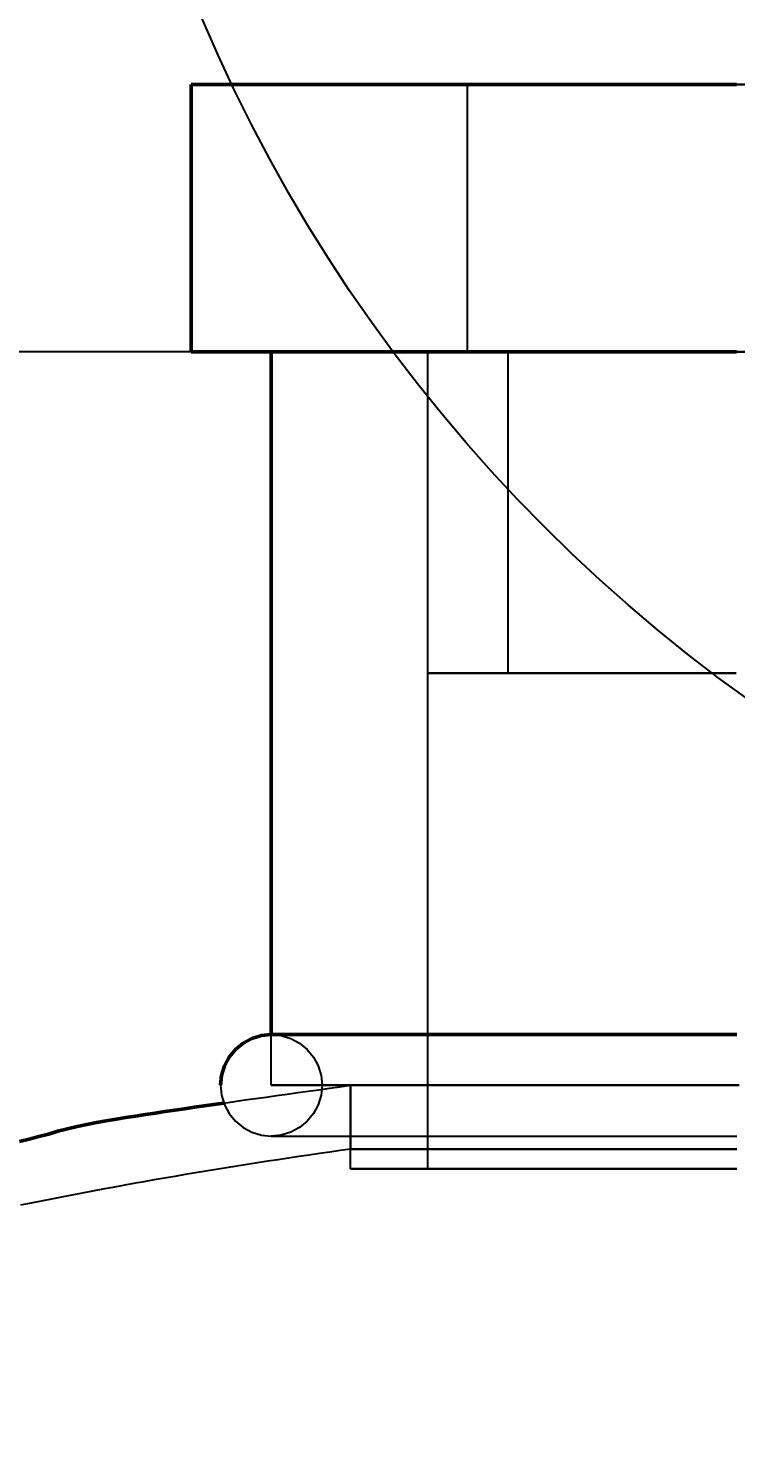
# Model space of a CAD drawing. Header units: millimetres. Extents: x 0 to 594, y 0 to 420.
# Drawn here: x 89.87 to 93.44, y 355 to 362.15 of the extents above; entities that cross this region are included whole.
import ezdxf

# ---------------------------------------------------------------- set-up
doc = ezdxf.new("R2010")
doc.units = ezdxf.units.MM
doc.linetypes.add('ISO02-TRAZOS', pattern=[3.75, 3, -0.75])
for name, color, linetype, lineweight in [('01-VISIBLE', 7, 'CONTINUOUS', 50), ('02-OCULTA', 4, 'ISO02-TRAZOS', 25), ('04-COTA', 3, 'CONTINUOUS', 25), ('08-FINA', 5, 'CONTINUOUS', 25)]:
    doc.layers.add(name, color=color, linetype=linetype, lineweight=lineweight)
doc.styles.add('ISO3098', font='isocpeur.ttf')
doc.dimstyles.new('FLAMA-ISO', dxfattribs={"dimtxt": 3.5, "dimasz": 3, "dimexe": 2, "dimexo": 1, "dimgap": 1, "dimtad": 1, "dimdec": 1, "dimtxsty": 'ISO3098', "dimcen": 2.5, "dimclrd": 3, "dimclre": 3, "dimclrt": 3, "dimazin": 3, "dimtfac": 1, "dimtmove": 0, "dimatfit": 3, "dimlwd": 25, "dimlwe": 25})

msp = doc.modelspace()

# ---------------------------------------------------------------- linework, layer by layer
at = {"layer": '01-VISIBLE'}
for p, q in [((90.695, 360.518), (90.695, 361.868)), ((91.1, 357.074), (91.1, 360.518))]:
    msp.add_line(p, q, dxfattribs=at)
for points in [[(90.695, 361.868), (90.7451, 361.868), (90.7951, 361.868), (90.8452, 361.868), (90.8952, 361.868), (90.9453, 361.868), (90.9953, 361.868), (91.0454, 361.868), (91.0954, 361.868), (91.1455, 361.868), (91.1955, 361.868), (91.2456, 361.868), (91.2956, 361.868), (91.3457, 361.868), (91.3957, 361.868), (91.4458, 361.868), (91.4958, 361.868), (91.5459, 361.868), (91.5959, 361.868), (91.646, 361.868), (91.696, 361.868), (91.7461, 361.868), (91.7961, 361.868), (91.8462, 361.868), (91.8962, 361.868), (91.9463, 361.868), (91.9964, 361.868), (92.0464, 361.868), (92.0965, 361.868), (92.1465, 361.868), (92.1966, 361.868), (92.2466, 361.868), (92.2967, 361.868), (92.3467, 361.868), (92.3968, 361.868), (92.4468, 361.868), (92.4969, 361.868), (92.5469, 361.868), (92.597, 361.868), (92.647, 361.868), (92.6971, 361.868), (92.7471, 361.868), (92.7972, 361.868), (92.8472, 361.868), (92.8973, 361.868), (92.9473, 361.868), (92.9974, 361.868), (93.0474, 361.868), (93.0975, 361.868), (93.1476, 361.868), (93.1976, 361.868), (93.2477, 361.868), (93.2977, 361.868), (93.3478, 361.868), (93.3978, 361.868), (93.4479, 361.868)], [(90.695, 360.518), (90.7451, 360.518), (90.7951, 360.518), (90.8452, 360.518), (90.8952, 360.518), (90.9453, 360.518), (90.9953, 360.518), (91.0454, 360.518), (91.0954, 360.518), (91.1455, 360.518), (91.1955, 360.518), (91.2456, 360.518), (91.2956, 360.518), (91.3457, 360.518), (91.3957, 360.518), (91.4458, 360.518), (91.4958, 360.518), (91.5459, 360.518), (91.5959, 360.518), (91.646, 360.518), (91.696, 360.518), (91.7461, 360.518), (91.7961, 360.518), (91.8462, 360.518), (91.8962, 360.518), (91.9463, 360.518), (91.9964, 360.518), (92.0464, 360.518), (92.0965, 360.518), (92.1465, 360.518), (92.1966, 360.518), (92.2466, 360.518), (92.2967, 360.518), (92.3467, 360.518), (92.3968, 360.518), (92.4468, 360.518), (92.4969, 360.518), (92.5469, 360.518), (92.597, 360.518), (92.647, 360.518), (92.6971, 360.518), (92.7471, 360.518), (92.7972, 360.518), (92.8472, 360.518), (92.8973, 360.518), (92.9473, 360.518), (92.9974, 360.518), (93.0474, 360.518), (93.0975, 360.518), (93.1476, 360.518), (93.1976, 360.518), (93.2477, 360.518), (93.2977, 360.518), (93.3478, 360.518), (93.3978, 360.518), (93.4479, 360.518)], [(91.1, 357.074), (91.0501, 357.0691), (91.002, 357.0545), (90.9578, 357.0309), (90.919, 356.999), (90.8871, 356.9602), (90.8635, 356.916), (90.8489, 356.868), (90.844, 356.818)], [(93.45, 357.074), (93.4, 357.074), (93.35, 357.074), (93.3, 357.074), (93.25, 357.074), (93.2, 357.074), (93.15, 357.074), (93.1, 357.074), (93.05, 357.074), (93, 357.074), (92.95, 357.074), (92.9, 357.074), (92.85, 357.074), (92.8, 357.074), (92.75, 357.074), (92.7, 357.074), (92.65, 357.074), (92.6, 357.074), (92.55, 357.074), (92.5, 357.074), (92.45, 357.074), (92.4, 357.074), (92.35, 357.074), (92.3, 357.074), (92.25, 357.074), (92.2, 357.074), (92.15, 357.074), (92.1, 357.074), (92.05, 357.074), (92, 357.074), (91.95, 357.074), (91.9, 357.074), (91.85, 357.074), (91.8, 357.074), (91.75, 357.074), (91.7, 357.074), (91.65, 357.074), (91.6, 357.074), (91.55, 357.074), (91.5, 357.074), (91.45, 357.074), (91.4, 357.074), (91.35, 357.074), (91.3, 357.074), (91.25, 357.074), (91.2, 357.074), (91.15, 357.074), (91.1, 357.074)], [(89.8293, 356.5342), (89.8778, 356.5463), (89.9262, 356.559), (89.9744, 356.5723), (90.0226, 356.5858), (90.0709, 356.5986), (90.1196, 356.6101), (90.1685, 356.6204), (90.2176, 356.6298), (90.2668, 356.6385), (90.3161, 356.6469), (90.3655, 356.6549), (90.4149, 356.6628), (90.4643, 356.6704), (90.5137, 356.678), (90.5632, 356.6854), (90.6127, 356.6927), (90.6621, 356.7), (90.7116, 356.7073), (90.7611, 356.7145), (90.8106, 356.7216), (90.8601, 356.7287)]]:
    msp.add_lwpolyline(points, dxfattribs=at)
at = {"layer": '02-OCULTA'}
for p, q in [((92.09, 360.518), (92.09, 361.868)), ((91.89, 356.3958), (91.89, 360.518)), ((91.89, 358.898), (91.89, 360.518)), ((92.295, 358.898), (92.295, 360.518)), ((91.1, 356.818), (91.1, 357.074)), ((91.499, 356.3958), (91.499, 356.818)), ((91.5, 356.818), (91.5, 356.4958))]:
    msp.add_line(p, q, dxfattribs=at)
for points in [[(93.4479, 361.868), (93.3978, 361.868), (93.3478, 361.868), (93.2977, 361.868), (93.2477, 361.868), (93.1976, 361.868), (93.1476, 361.868), (93.0975, 361.868), (93.0474, 361.868), (92.9974, 361.868), (92.9473, 361.868), (92.8973, 361.868), (92.8472, 361.868), (92.7972, 361.868), (92.7471, 361.868), (92.6971, 361.868), (92.647, 361.868), (92.597, 361.868), (92.5469, 361.868), (92.4969, 361.868), (92.4468, 361.868), (92.3968, 361.868), (92.3467, 361.868), (92.2967, 361.868), (92.2466, 361.868), (92.1966, 361.868), (92.1465, 361.868), (92.0965, 361.868), (92.0464, 361.868), (91.9964, 361.868), (91.9463, 361.868), (91.8962, 361.868), (91.8462, 361.868), (91.7961, 361.868), (91.7461, 361.868), (91.696, 361.868), (91.646, 361.868), (91.5959, 361.868), (91.5459, 361.868), (91.4958, 361.868), (91.4458, 361.868), (91.3957, 361.868), (91.3457, 361.868), (91.2956, 361.868), (91.2456, 361.868), (91.1955, 361.868), (91.1455, 361.868), (91.0954, 361.868), (91.0454, 361.868), (90.9953, 361.868), (90.9453, 361.868), (90.8952, 361.868), (90.8452, 361.868), (90.7951, 361.868), (90.7451, 361.868), (90.695, 361.868)], [(93.4941, 361.868), (93.444, 361.868), (93.3938, 361.868), (93.3437, 361.868), (93.2935, 361.868), (93.2434, 361.868), (93.1932, 361.868), (93.1431, 361.868), (93.0929, 361.868), (93.0428, 361.868), (92.9926, 361.868), (92.9425, 361.868), (92.8924, 361.868), (92.8422, 361.868), (92.7921, 361.868), (92.7419, 361.868), (92.6918, 361.868), (92.6416, 361.868), (92.5915, 361.868), (92.5413, 361.868), (92.4912, 361.868), (92.441, 361.868), (92.3909, 361.868), (92.3407, 361.868), (92.2906, 361.868), (92.2404, 361.868), (92.1903, 361.868), (92.1401, 361.868), (92.09, 361.868)], [(92.09, 361.868), (92.1401, 361.868), (92.1903, 361.868), (92.2404, 361.868), (92.2906, 361.868), (92.3407, 361.868), (92.3909, 361.868), (92.441, 361.868), (92.4912, 361.868), (92.5413, 361.868), (92.5915, 361.868), (92.6416, 361.868), (92.6918, 361.868), (92.7419, 361.868), (92.7921, 361.868), (92.8422, 361.868), (92.8924, 361.868), (92.9425, 361.868), (92.9926, 361.868), (93.0428, 361.868), (93.0929, 361.868), (93.1431, 361.868), (93.1932, 361.868), (93.2434, 361.868), (93.2935, 361.868), (93.3437, 361.868), (93.3938, 361.868), (93.444, 361.868), (93.4941, 361.868)], [(93.4479, 360.518), (93.3978, 360.518), (93.3478, 360.518), (93.2977, 360.518), (93.2477, 360.518), (93.1976, 360.518), (93.1476, 360.518), (93.0975, 360.518), (93.0474, 360.518), (92.9974, 360.518), (92.9473, 360.518), (92.8973, 360.518), (92.8472, 360.518), (92.7972, 360.518), (92.7471, 360.518), (92.6971, 360.518), (92.647, 360.518), (92.597, 360.518), (92.5469, 360.518), (92.4969, 360.518), (92.4468, 360.518), (92.3968, 360.518), (92.3467, 360.518), (92.2967, 360.518), (92.2466, 360.518), (92.1966, 360.518), (92.1465, 360.518), (92.0965, 360.518), (92.0464, 360.518), (91.9964, 360.518), (91.9463, 360.518), (91.8962, 360.518), (91.8462, 360.518), (91.7961, 360.518), (91.7461, 360.518), (91.696, 360.518), (91.646, 360.518), (91.5959, 360.518), (91.5459, 360.518), (91.4958, 360.518), (91.4458, 360.518), (91.3957, 360.518), (91.3457, 360.518), (91.2956, 360.518), (91.2456, 360.518), (91.1955, 360.518), (91.1455, 360.518), (91.0954, 360.518), (91.0454, 360.518), (90.9953, 360.518), (90.9453, 360.518), (90.8952, 360.518), (90.8452, 360.518), (90.7951, 360.518), (90.7451, 360.518), (90.695, 360.518)], [(93.45, 360.518), (93.4, 360.518), (93.35, 360.518), (93.3, 360.518), (93.25, 360.518), (93.2, 360.518), (93.15, 360.518), (93.1, 360.518), (93.05, 360.518), (93, 360.518), (92.95, 360.518), (92.9, 360.518), (92.85, 360.518), (92.8, 360.518), (92.75, 360.518), (92.7, 360.518), (92.65, 360.518), (92.6, 360.518), (92.55, 360.518), (92.5, 360.518), (92.45, 360.518), (92.4, 360.518), (92.35, 360.518), (92.3, 360.518), (92.25, 360.518), (92.2, 360.518), (92.15, 360.518), (92.1, 360.518), (92.05, 360.518), (92, 360.518), (91.95, 360.518), (91.9, 360.518), (91.85, 360.518), (91.8, 360.518), (91.75, 360.518), (91.7, 360.518), (91.65, 360.518), (91.6, 360.518), (91.55, 360.518), (91.5, 360.518), (91.45, 360.518), (91.4, 360.518), (91.35, 360.518), (91.3, 360.518), (91.25, 360.518), (91.2, 360.518), (91.15, 360.518), (91.1, 360.518)], [(91.1, 360.518), (91.15, 360.518), (91.2, 360.518), (91.25, 360.518), (91.3, 360.518), (91.35, 360.518), (91.4, 360.518), (91.45, 360.518), (91.5, 360.518), (91.55, 360.518), (91.6, 360.518), (91.65, 360.518), (91.7, 360.518), (91.75, 360.518), (91.8, 360.518), (91.85, 360.518), (91.9, 360.518), (91.95, 360.518), (92, 360.518), (92.05, 360.518), (92.1, 360.518), (92.15, 360.518), (92.2, 360.518), (92.25, 360.518), (92.3, 360.518), (92.35, 360.518), (92.4, 360.518), (92.45, 360.518), (92.5, 360.518), (92.55, 360.518), (92.6, 360.518), (92.65, 360.518), (92.7, 360.518), (92.75, 360.518), (92.8, 360.518), (92.85, 360.518), (92.9, 360.518), (92.95, 360.518), (93, 360.518), (93.05, 360.518), (93.1, 360.518), (93.15, 360.518), (93.2, 360.518), (93.25, 360.518), (93.3, 360.518), (93.35, 360.518), (93.4, 360.518), (93.45, 360.518)], [(93.4443, 360.518), (93.3942, 360.518), (93.344, 360.518), (93.2939, 360.518), (93.2438, 360.518), (93.1936, 360.518), (93.1435, 360.518), (93.0933, 360.518), (93.0432, 360.518), (92.9931, 360.518), (92.9429, 360.518), (92.8928, 360.518), (92.8426, 360.518), (92.7925, 360.518), (92.7424, 360.518), (92.6922, 360.518), (92.6421, 360.518), (92.5919, 360.518), (92.5418, 360.518), (92.4917, 360.518), (92.4415, 360.518), (92.3914, 360.518), (92.3413, 360.518), (92.2911, 360.518), (92.241, 360.518), (92.1908, 360.518), (92.1407, 360.518), (92.0906, 360.518), (92.0404, 360.518), (91.9903, 360.518), (91.9401, 360.518), (91.89, 360.518)], [(91.89, 360.518), (91.9401, 360.518), (91.9903, 360.518), (92.0404, 360.518), (92.0906, 360.518), (92.1407, 360.518), (92.1908, 360.518), (92.241, 360.518), (92.2911, 360.518), (92.3413, 360.518), (92.3914, 360.518), (92.4415, 360.518), (92.4917, 360.518), (92.5418, 360.518), (92.5919, 360.518), (92.6421, 360.518), (92.6922, 360.518), (92.7424, 360.518), (92.7925, 360.518), (92.8426, 360.518), (92.8928, 360.518), (92.9429, 360.518), (92.9931, 360.518), (93.0432, 360.518), (93.0933, 360.518), (93.1435, 360.518), (93.1936, 360.518), (93.2438, 360.518), (93.2939, 360.518), (93.344, 360.518), (93.3942, 360.518), (93.4443, 360.518)], [(93.4443, 360.518), (93.3942, 360.518), (93.344, 360.518), (93.2939, 360.518), (93.2438, 360.518), (93.1936, 360.518), (93.1435, 360.518), (93.0933, 360.518), (93.0432, 360.518), (92.9931, 360.518), (92.9429, 360.518), (92.8928, 360.518), (92.8426, 360.518), (92.7925, 360.518), (92.7424, 360.518), (92.6922, 360.518), (92.6421, 360.518), (92.5919, 360.518), (92.5418, 360.518), (92.4917, 360.518), (92.4415, 360.518), (92.3914, 360.518), (92.3413, 360.518), (92.2911, 360.518), (92.241, 360.518), (92.1908, 360.518), (92.1407, 360.518), (92.0906, 360.518), (92.0404, 360.518), (91.9903, 360.518), (91.9401, 360.518), (91.89, 360.518)], [(91.89, 360.518), (91.9401, 360.518), (91.9903, 360.518), (92.0404, 360.518), (92.0906, 360.518), (92.1407, 360.518), (92.1908, 360.518), (92.241, 360.518), (92.2911, 360.518), (92.3413, 360.518), (92.3914, 360.518), (92.4415, 360.518), (92.4917, 360.518), (92.5418, 360.518), (92.5919, 360.518), (92.6421, 360.518), (92.6922, 360.518), (92.7424, 360.518), (92.7925, 360.518), (92.8426, 360.518), (92.8928, 360.518), (92.9429, 360.518), (92.9931, 360.518), (93.0432, 360.518), (93.0933, 360.518), (93.1435, 360.518), (93.1936, 360.518), (93.2438, 360.518), (93.2939, 360.518), (93.344, 360.518), (93.3942, 360.518), (93.4443, 360.518)], [(93.4941, 360.518), (93.444, 360.518), (93.3938, 360.518), (93.3437, 360.518), (93.2935, 360.518), (93.2434, 360.518), (93.1932, 360.518), (93.1431, 360.518), (93.0929, 360.518), (93.0428, 360.518), (92.9926, 360.518), (92.9425, 360.518), (92.8924, 360.518), (92.8422, 360.518), (92.7921, 360.518), (92.7419, 360.518), (92.6918, 360.518), (92.6416, 360.518), (92.5915, 360.518), (92.5413, 360.518), (92.4912, 360.518), (92.441, 360.518), (92.3909, 360.518), (92.3407, 360.518), (92.2906, 360.518), (92.2404, 360.518), (92.1903, 360.518), (92.1401, 360.518), (92.09, 360.518)], [(92.09, 360.518), (92.1401, 360.518), (92.1903, 360.518), (92.2404, 360.518), (92.2906, 360.518), (92.3407, 360.518), (92.3909, 360.518), (92.441, 360.518), (92.4912, 360.518), (92.5413, 360.518), (92.5915, 360.518), (92.6416, 360.518), (92.6918, 360.518), (92.7419, 360.518), (92.7921, 360.518), (92.8422, 360.518), (92.8924, 360.518), (92.9425, 360.518), (92.9926, 360.518), (93.0428, 360.518), (93.0929, 360.518), (93.1431, 360.518), (93.1932, 360.518), (93.2434, 360.518), (93.2935, 360.518), (93.3437, 360.518), (93.3938, 360.518), (93.444, 360.518), (93.4941, 360.518)], [(93.4468, 360.518), (93.3967, 360.518), (93.3466, 360.518), (93.2966, 360.518), (93.2465, 360.518), (93.1964, 360.518), (93.1463, 360.518), (93.0962, 360.518), (93.0462, 360.518), (92.9961, 360.518), (92.946, 360.518), (92.8959, 360.518), (92.8459, 360.518), (92.7958, 360.518), (92.7457, 360.518), (92.6956, 360.518), (92.6455, 360.518), (92.5955, 360.518), (92.5454, 360.518), (92.4953, 360.518), (92.4452, 360.518), (92.3952, 360.518), (92.3451, 360.518), (92.295, 360.518)], [(92.295, 360.518), (92.3451, 360.518), (92.3952, 360.518), (92.4452, 360.518), (92.4953, 360.518), (92.5454, 360.518), (92.5955, 360.518), (92.6455, 360.518), (92.6956, 360.518), (92.7457, 360.518), (92.7958, 360.518), (92.8459, 360.518), (92.8959, 360.518), (92.946, 360.518), (92.9961, 360.518), (93.0462, 360.518), (93.0962, 360.518), (93.1463, 360.518), (93.1964, 360.518), (93.2465, 360.518), (93.2966, 360.518), (93.3466, 360.518), (93.3967, 360.518), (93.4468, 360.518)], [(93.4443, 358.898), (93.3942, 358.898), (93.344, 358.898), (93.2939, 358.898), (93.2438, 358.898), (93.1936, 358.898), (93.1435, 358.898), (93.0933, 358.898), (93.0432, 358.898), (92.9931, 358.898), (92.9429, 358.898), (92.8928, 358.898), (92.8426, 358.898), (92.7925, 358.898), (92.7424, 358.898), (92.6922, 358.898), (92.6421, 358.898), (92.5919, 358.898), (92.5418, 358.898), (92.4917, 358.898), (92.4415, 358.898), (92.3914, 358.898), (92.3413, 358.898), (92.2911, 358.898), (92.241, 358.898), (92.1908, 358.898), (92.1407, 358.898), (92.0906, 358.898), (92.0404, 358.898), (91.9903, 358.898), (91.9401, 358.898), (91.89, 358.898)], [(91.89, 358.898), (91.9401, 358.898), (91.9903, 358.898), (92.0404, 358.898), (92.0906, 358.898), (92.1407, 358.898), (92.1908, 358.898), (92.241, 358.898), (92.2911, 358.898), (92.3413, 358.898), (92.3914, 358.898), (92.4415, 358.898), (92.4917, 358.898), (92.5418, 358.898), (92.5919, 358.898), (92.6421, 358.898), (92.6922, 358.898), (92.7424, 358.898), (92.7925, 358.898), (92.8426, 358.898), (92.8928, 358.898), (92.9429, 358.898), (92.9931, 358.898), (93.0432, 358.898), (93.0933, 358.898), (93.1435, 358.898), (93.1936, 358.898), (93.2438, 358.898), (93.2939, 358.898), (93.344, 358.898), (93.3942, 358.898), (93.4443, 358.898)], [(93.4468, 358.898), (93.3967, 358.898), (93.3466, 358.898), (93.2966, 358.898), (93.2465, 358.898), (93.1964, 358.898), (93.1463, 358.898), (93.0962, 358.898), (93.0462, 358.898), (92.9961, 358.898), (92.946, 358.898), (92.8959, 358.898), (92.8459, 358.898), (92.7958, 358.898), (92.7457, 358.898), (92.6956, 358.898), (92.6455, 358.898), (92.5955, 358.898), (92.5454, 358.898), (92.4953, 358.898), (92.4452, 358.898), (92.3952, 358.898), (92.3451, 358.898), (92.295, 358.898)], [(92.295, 358.898), (92.3451, 358.898), (92.3952, 358.898), (92.4452, 358.898), (92.4953, 358.898), (92.5454, 358.898), (92.5955, 358.898), (92.6455, 358.898), (92.6956, 358.898), (92.7457, 358.898), (92.7958, 358.898), (92.8459, 358.898), (92.8959, 358.898), (92.946, 358.898), (92.9961, 358.898), (93.0462, 358.898), (93.0962, 358.898), (93.1463, 358.898), (93.1964, 358.898), (93.2465, 358.898), (93.2966, 358.898), (93.3466, 358.898), (93.3967, 358.898), (93.4468, 358.898)], [(93.45, 357.074), (93.4, 357.074), (93.35, 357.074), (93.3, 357.074), (93.25, 357.074), (93.2, 357.074), (93.15, 357.074), (93.1, 357.074), (93.05, 357.074), (93, 357.074), (92.95, 357.074), (92.9, 357.074), (92.85, 357.074), (92.8, 357.074), (92.75, 357.074), (92.7, 357.074), (92.65, 357.074), (92.6, 357.074), (92.55, 357.074), (92.5, 357.074), (92.45, 357.074), (92.4, 357.074), (92.35, 357.074), (92.3, 357.074), (92.25, 357.074), (92.2, 357.074), (92.15, 357.074), (92.1, 357.074), (92.05, 357.074), (92, 357.074), (91.95, 357.074), (91.9, 357.074), (91.85, 357.074), (91.8, 357.074), (91.75, 357.074), (91.7, 357.074), (91.65, 357.074), (91.6, 357.074), (91.55, 357.074), (91.5, 357.074), (91.45, 357.074), (91.4, 357.074), (91.35, 357.074), (91.3, 357.074), (91.25, 357.074), (91.2, 357.074), (91.15, 357.074), (91.1, 357.074)], [(91.1, 357.074), (91.1, 357.074), (91.1, 357.074), (91.1, 357.074), (91.1, 357.074), (91.1, 357.074), (91.1, 357.074)], [(91.1, 357.074), (91.1499, 357.0691), (91.198, 357.0545), (91.2422, 357.0309), (91.281, 356.999), (91.3129, 356.9602), (91.3365, 356.916), (91.3511, 356.868), (91.356, 356.818), (91.3511, 356.7681), (91.3365, 356.7201), (91.3129, 356.6758), (91.281, 356.637), (91.2422, 356.6052), (91.198, 356.5815), (91.1499, 356.5669), (91.1, 356.562)], [(90.844, 356.818), (90.8489, 356.7681), (90.8635, 356.7201), (90.8871, 356.6758), (90.919, 356.637), (90.9578, 356.6052), (91.002, 356.5815), (91.0501, 356.5669), (91.1, 356.562)], [(90.8601, 356.7287), (90.9134, 356.7363), (90.9667, 356.7439), (91.02, 356.7514), (91.0733, 356.7589), (91.1267, 356.7664), (91.18, 356.7738), (91.2333, 356.7811), (91.2867, 356.7885), (91.34, 356.7958), (91.3933, 356.8031), (91.4467, 356.8105), (91.5, 356.818)], [(93.45, 356.818), (93.4, 356.818), (93.35, 356.818), (93.3, 356.818), (93.25, 356.818), (93.2, 356.818), (93.15, 356.818), (93.1, 356.818), (93.05, 356.818), (93, 356.818), (92.95, 356.818), (92.9, 356.818), (92.85, 356.818), (92.8, 356.818), (92.75, 356.818), (92.7, 356.818), (92.65, 356.818), (92.6, 356.818), (92.55, 356.818), (92.5, 356.818), (92.45, 356.818), (92.4, 356.818), (92.35, 356.818), (92.3, 356.818), (92.25, 356.818), (92.2, 356.818), (92.15, 356.818), (92.1, 356.818), (92.05, 356.818), (92, 356.818), (91.95, 356.818), (91.9, 356.818), (91.85, 356.818), (91.8, 356.818), (91.75, 356.818), (91.7, 356.818), (91.65, 356.818), (91.6, 356.818), (91.55, 356.818), (91.5, 356.818), (91.45, 356.818), (91.4, 356.818), (91.35, 356.818), (91.3, 356.818), (91.25, 356.818), (91.2, 356.818), (91.15, 356.818), (91.1, 356.818)], [(91.1, 356.818), (91.15, 356.818), (91.2, 356.818), (91.25, 356.818), (91.3, 356.818), (91.35, 356.818), (91.4, 356.818), (91.45, 356.818), (91.5, 356.818), (91.55, 356.818), (91.6, 356.818), (91.65, 356.818), (91.7, 356.818), (91.75, 356.818), (91.8, 356.818), (91.85, 356.818), (91.9, 356.818), (91.95, 356.818), (92, 356.818), (92.05, 356.818), (92.1, 356.818), (92.15, 356.818), (92.2, 356.818), (92.25, 356.818), (92.3, 356.818), (92.35, 356.818), (92.4, 356.818), (92.45, 356.818), (92.5, 356.818), (92.55, 356.818), (92.6, 356.818), (92.65, 356.818), (92.7, 356.818), (92.75, 356.818), (92.8, 356.818), (92.85, 356.818), (92.9, 356.818), (92.95, 356.818), (93, 356.818), (93.05, 356.818), (93.1, 356.818), (93.15, 356.818), (93.2, 356.818), (93.25, 356.818), (93.3, 356.818), (93.35, 356.818), (93.4, 356.818), (93.45, 356.818)], [(93.4495, 356.818), (93.3995, 356.818), (93.3495, 356.818), (93.2994, 356.818), (93.2494, 356.818), (93.1994, 356.818), (93.1494, 356.818), (93.0994, 356.818), (93.0494, 356.818), (92.9994, 356.818), (92.9494, 356.818), (92.8993, 356.818), (92.8493, 356.818), (92.7993, 356.818), (92.7493, 356.818), (92.6993, 356.818), (92.6493, 356.818), (92.5993, 356.818), (92.5493, 356.818), (92.4993, 356.818), (92.4492, 356.818), (92.3992, 356.818), (92.3492, 356.818), (92.2992, 356.818), (92.2492, 356.818), (92.1992, 356.818), (92.1492, 356.818), (92.0991, 356.818), (92.0491, 356.818), (91.9991, 356.818), (91.9491, 356.818), (91.8991, 356.818), (91.8491, 356.818), (91.7991, 356.818), (91.7491, 356.818), (91.699, 356.818), (91.649, 356.818), (91.599, 356.818), (91.549, 356.818), (91.499, 356.818)], [(91.499, 356.818), (91.549, 356.818), (91.599, 356.818), (91.649, 356.818), (91.699, 356.818), (91.7491, 356.818), (91.7991, 356.818), (91.8491, 356.818), (91.8991, 356.818), (91.9491, 356.818), (91.9991, 356.818), (92.0491, 356.818), (92.0991, 356.818), (92.1492, 356.818), (92.1992, 356.818), (92.2492, 356.818), (92.2992, 356.818), (92.3492, 356.818), (92.3992, 356.818), (92.4492, 356.818), (92.4993, 356.818), (92.5493, 356.818), (92.5993, 356.818), (92.6493, 356.818), (92.6993, 356.818), (92.7493, 356.818), (92.7993, 356.818), (92.8493, 356.818), (92.8993, 356.818), (92.9494, 356.818), (92.9994, 356.818), (93.0494, 356.818), (93.0994, 356.818), (93.1494, 356.818), (93.1994, 356.818), (93.2494, 356.818), (93.2994, 356.818), (93.3495, 356.818), (93.3995, 356.818), (93.4495, 356.818)], [(93.4623, 356.818), (93.4119, 356.818), (93.3616, 356.818), (93.3113, 356.818), (93.261, 356.818), (93.2107, 356.818), (93.1604, 356.818), (93.1101, 356.818), (93.0597, 356.818), (93.0094, 356.818), (92.9591, 356.818), (92.9088, 356.818), (92.8585, 356.818), (92.8082, 356.818), (92.7579, 356.818), (92.7075, 356.818), (92.6572, 356.818), (92.6069, 356.818), (92.5566, 356.818), (92.5063, 356.818), (92.456, 356.818), (92.4057, 356.818), (92.3553, 356.818), (92.305, 356.818), (92.2547, 356.818), (92.2044, 356.818), (92.1541, 356.818), (92.1038, 356.818), (92.0535, 356.818), (92.0031, 356.818), (91.9528, 356.818), (91.9025, 356.818), (91.8522, 356.818), (91.8019, 356.818), (91.7516, 356.818), (91.7013, 356.818), (91.6509, 356.818), (91.6006, 356.818), (91.5503, 356.818), (91.5, 356.818)], [(91.5, 356.818), (91.5503, 356.818), (91.6006, 356.818), (91.6509, 356.818), (91.7013, 356.818), (91.7516, 356.818), (91.8019, 356.818), (91.8522, 356.818), (91.9025, 356.818), (91.9528, 356.818), (92.0031, 356.818), (92.0535, 356.818), (92.1038, 356.818), (92.1541, 356.818), (92.2044, 356.818), (92.2547, 356.818), (92.305, 356.818), (92.3553, 356.818), (92.4057, 356.818), (92.456, 356.818), (92.5063, 356.818), (92.5566, 356.818), (92.6069, 356.818), (92.6572, 356.818), (92.7075, 356.818), (92.7579, 356.818), (92.8082, 356.818), (92.8585, 356.818), (92.9088, 356.818), (92.9591, 356.818), (93.0094, 356.818), (93.0597, 356.818), (93.1101, 356.818), (93.1604, 356.818), (93.2107, 356.818), (93.261, 356.818), (93.3113, 356.818), (93.3616, 356.818), (93.4119, 356.818), (93.4623, 356.818)], [(91.1, 356.562), (91.15, 356.562), (91.2, 356.562), (91.25, 356.562), (91.3, 356.562), (91.35, 356.562), (91.4, 356.562), (91.45, 356.562), (91.5, 356.562), (91.55, 356.562), (91.6, 356.562), (91.65, 356.562), (91.7, 356.562), (91.75, 356.562), (91.8, 356.562), (91.85, 356.562), (91.9, 356.562), (91.95, 356.562), (92, 356.562), (92.05, 356.562), (92.1, 356.562), (92.15, 356.562), (92.2, 356.562), (92.25, 356.562), (92.3, 356.562), (92.35, 356.562), (92.4, 356.562), (92.45, 356.562), (92.5, 356.562), (92.55, 356.562), (92.6, 356.562), (92.65, 356.562), (92.7, 356.562), (92.75, 356.562), (92.8, 356.562), (92.85, 356.562), (92.9, 356.562), (92.95, 356.562), (93, 356.562), (93.05, 356.562), (93.1, 356.562), (93.15, 356.562), (93.2, 356.562), (93.25, 356.562), (93.3, 356.562), (93.35, 356.562), (93.4, 356.562), (93.45, 356.562)], [(91.1, 356.562), (91.15, 356.562), (91.2, 356.562), (91.25, 356.562), (91.3, 356.562), (91.35, 356.562), (91.4, 356.562), (91.45, 356.562), (91.5, 356.562), (91.55, 356.562), (91.6, 356.562), (91.65, 356.562), (91.7, 356.562), (91.75, 356.562), (91.8, 356.562), (91.85, 356.562), (91.9, 356.562), (91.95, 356.562), (92, 356.562), (92.05, 356.562), (92.1, 356.562), (92.15, 356.562), (92.2, 356.562), (92.25, 356.562), (92.3, 356.562), (92.35, 356.562), (92.4, 356.562), (92.45, 356.562), (92.5, 356.562), (92.55, 356.562), (92.6, 356.562), (92.65, 356.562), (92.7, 356.562), (92.75, 356.562), (92.8, 356.562), (92.85, 356.562), (92.9, 356.562), (92.95, 356.562), (93, 356.562), (93.05, 356.562), (93.1, 356.562), (93.15, 356.562), (93.2, 356.562), (93.25, 356.562), (93.3, 356.562), (93.35, 356.562), (93.4, 356.562), (93.45, 356.562)], [(91.5, 356.4958), (91.4477, 356.4885), (91.3954, 356.4811), (91.3431, 356.4736), (91.2908, 356.466), (91.2386, 356.4583), (91.1864, 356.4506), (91.1341, 356.4427), (91.0819, 356.4347), (91.0297, 356.4266), (90.9776, 356.4184), (90.9254, 356.4102), (90.8732, 356.4018), (90.8211, 356.3933), (90.769, 356.3847), (90.7169, 356.3761), (90.6648, 356.3673), (90.6128, 356.3584), (90.5607, 356.3495), (90.5087, 356.3404), (90.4567, 356.3312), (90.4047, 356.322), (90.3527, 356.3126), (90.3007, 356.3032), (90.2488, 356.2936), (90.1969, 356.2839), (90.145, 356.2742), (90.0931, 356.2643), (90.0412, 356.2544), (89.9894, 356.2443), (89.9375, 356.2341), (89.8857, 356.2239), (89.8339, 356.2135)], [(93.45, 356.4958), (93.4, 356.4958), (93.35, 356.4958), (93.3, 356.4958), (93.25, 356.4958), (93.2, 356.4958), (93.15, 356.4958), (93.1, 356.4958), (93.05, 356.4958), (93, 356.4958), (92.95, 356.4958), (92.9, 356.4958), (92.85, 356.4958), (92.8, 356.4958), (92.75, 356.4958), (92.7, 356.4958), (92.65, 356.4958), (92.6, 356.4958), (92.55, 356.4958), (92.5, 356.4958), (92.45, 356.4958), (92.4, 356.4958), (92.35, 356.4958), (92.3, 356.4958), (92.25, 356.4958), (92.2, 356.4958), (92.15, 356.4958), (92.1, 356.4958), (92.05, 356.4958), (92, 356.4958), (91.95, 356.4958), (91.9, 356.4958), (91.85, 356.4958), (91.8, 356.4958), (91.75, 356.4958), (91.7, 356.4958), (91.65, 356.4958), (91.6, 356.4958), (91.55, 356.4958), (91.5, 356.4958)], [(91.5, 356.4958), (91.55, 356.4958), (91.6, 356.4958), (91.65, 356.4958), (91.7, 356.4958), (91.75, 356.4958), (91.8, 356.4958), (91.85, 356.4958), (91.9, 356.4958), (91.95, 356.4958), (92, 356.4958), (92.05, 356.4958), (92.1, 356.4958), (92.15, 356.4958), (92.2, 356.4958), (92.25, 356.4958), (92.3, 356.4958), (92.35, 356.4958), (92.4, 356.4958), (92.45, 356.4958), (92.5, 356.4958), (92.55, 356.4958), (92.6, 356.4958), (92.65, 356.4958), (92.7, 356.4958), (92.75, 356.4958), (92.8, 356.4958), (92.85, 356.4958), (92.9, 356.4958), (92.95, 356.4958), (93, 356.4958), (93.05, 356.4958), (93.1, 356.4958), (93.15, 356.4958), (93.2, 356.4958), (93.25, 356.4958), (93.3, 356.4958), (93.35, 356.4958), (93.4, 356.4958), (93.45, 356.4958)], [(93.4495, 356.3958), (93.3995, 356.3958), (93.3495, 356.3958), (93.2994, 356.3958), (93.2494, 356.3958), (93.1994, 356.3958), (93.1494, 356.3958), (93.0994, 356.3958), (93.0494, 356.3958), (92.9994, 356.3958), (92.9494, 356.3958), (92.8993, 356.3958), (92.8493, 356.3958), (92.7993, 356.3958), (92.7493, 356.3958), (92.6993, 356.3958), (92.6493, 356.3958), (92.5993, 356.3958), (92.5493, 356.3958), (92.4993, 356.3958), (92.4492, 356.3958), (92.3992, 356.3958), (92.3492, 356.3958), (92.2992, 356.3958), (92.2492, 356.3958), (92.1992, 356.3958), (92.1492, 356.3958), (92.0991, 356.3958), (92.0491, 356.3958), (91.9991, 356.3958), (91.9491, 356.3958), (91.8991, 356.3958), (91.8491, 356.3958), (91.7991, 356.3958), (91.7491, 356.3958), (91.699, 356.3958), (91.649, 356.3958), (91.599, 356.3958), (91.549, 356.3958), (91.499, 356.3958)], [(91.499, 356.3958), (91.549, 356.3958), (91.599, 356.3958), (91.649, 356.3958), (91.699, 356.3958), (91.7491, 356.3958), (91.7991, 356.3958), (91.8491, 356.3958), (91.8991, 356.3958), (91.9491, 356.3958), (91.9991, 356.3958), (92.0491, 356.3958), (92.0991, 356.3958), (92.1492, 356.3958), (92.1992, 356.3958), (92.2492, 356.3958), (92.2992, 356.3958), (92.3492, 356.3958), (92.3992, 356.3958), (92.4492, 356.3958), (92.4993, 356.3958), (92.5493, 356.3958), (92.5993, 356.3958), (92.6493, 356.3958), (92.6993, 356.3958), (92.7493, 356.3958), (92.7993, 356.3958), (92.8493, 356.3958), (92.8993, 356.3958), (92.9494, 356.3958), (92.9994, 356.3958), (93.0494, 356.3958), (93.0994, 356.3958), (93.1494, 356.3958), (93.1994, 356.3958), (93.2494, 356.3958), (93.2994, 356.3958), (93.3495, 356.3958), (93.3995, 356.3958), (93.4495, 356.3958)], [(93.4443, 356.3958), (93.3942, 356.3958), (93.344, 356.3958), (93.2939, 356.3958), (93.2438, 356.3958), (93.1936, 356.3958), (93.1435, 356.3958), (93.0933, 356.3958), (93.0432, 356.3958), (92.9931, 356.3958), (92.9429, 356.3958), (92.8928, 356.3958), (92.8426, 356.3958), (92.7925, 356.3958), (92.7424, 356.3958), (92.6922, 356.3958), (92.6421, 356.3958), (92.5919, 356.3958), (92.5418, 356.3958), (92.4917, 356.3958), (92.4415, 356.3958), (92.3914, 356.3958), (92.3413, 356.3958), (92.2911, 356.3958), (92.241, 356.3958), (92.1908, 356.3958), (92.1407, 356.3958), (92.0906, 356.3958), (92.0404, 356.3958), (91.9903, 356.3958), (91.9401, 356.3958), (91.89, 356.3958)], [(91.89, 356.3958), (91.9401, 356.3958), (91.9903, 356.3958), (92.0404, 356.3958), (92.0906, 356.3958), (92.1407, 356.3958), (92.1908, 356.3958), (92.241, 356.3958), (92.2911, 356.3958), (92.3413, 356.3958), (92.3914, 356.3958), (92.4415, 356.3958), (92.4917, 356.3958), (92.5418, 356.3958), (92.5919, 356.3958), (92.6421, 356.3958), (92.6922, 356.3958), (92.7424, 356.3958), (92.7925, 356.3958), (92.8426, 356.3958), (92.8928, 356.3958), (92.9429, 356.3958), (92.9931, 356.3958), (93.0432, 356.3958), (93.0933, 356.3958), (93.1435, 356.3958), (93.1936, 356.3958), (93.2438, 356.3958), (93.2939, 356.3958), (93.344, 356.3958), (93.3942, 356.3958), (93.4443, 356.3958)]]:
    msp.add_lwpolyline(points, dxfattribs=at)
at = {"layer": '08-FINA'}
msp.add_circle((98.1725, 365.3291), 8.0525, dxfattribs=at)

# ---------------------------------------------------------------- dimensions: what is measured, and where the dimension line sits
at = {"layer": '04-COTA'}
msp.add_linear_dim(base=(53, 250), p1=(76, 250), p2=(92.5, 360.518), angle=90, dimstyle='FLAMA-ISO', override={"dimlfac": 10}, dxfattribs=at).render()

doc.saveas('drawing.dxf')
